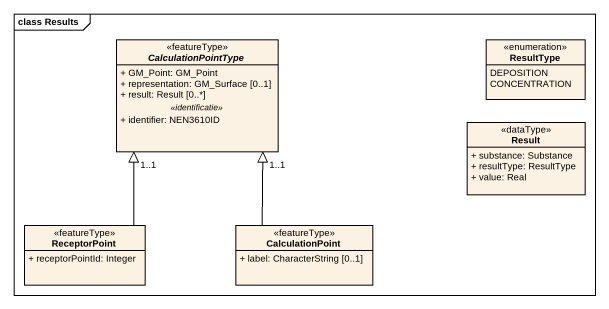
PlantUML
@startuml
mainframe class Results
hide circle
hide empty members
skinparam classAttributeIconSize 0
abstract class CalculationPointType <<featureType>> {
  + GM_Point: GM_Point
  + representation: GM_Surface [0..1]
  + result: Result [0..*]
  .. <<identificatie>> ..
  + identifier: NEN3610ID
}
enum ResultType {
  DEPOSITION
  CONCENTRATION
}
class Result <<dataType>> {
  + substance: Substance
  + resultType: ResultType
  + value: Real
}
class ReceptorPoint <<featureType>> {
  + receptorPointId: Integer
}
class CalculationPoint <<featureType>> {
  + label: CharacterString [0..1]
}
ReceptorPoint -up-|> "1..1" CalculationPointType
CalculationPoint -up-|> "1..1" CalculationPointType
@enduml
